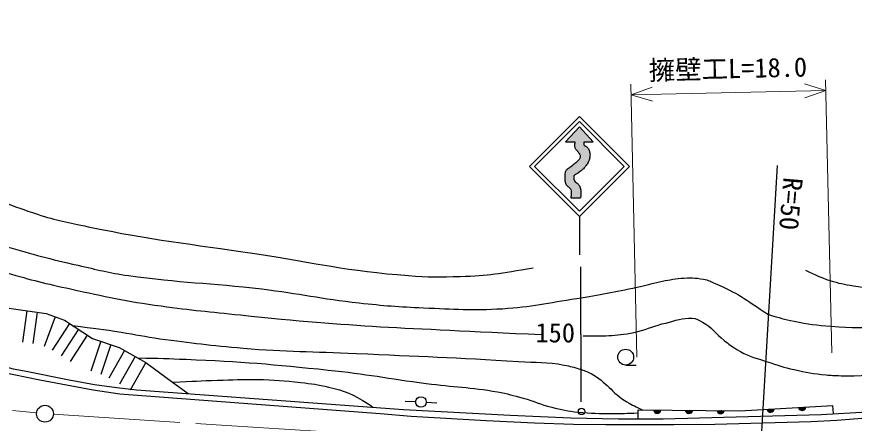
# Model space of a CAD drawing. Units: millimetres, scale not verified. Extents: x 40000 to 680000, y 20000 to 380000.
# Drawn here: x 161352 to 240628, y 279324 to 317819 of the extents above; entities that cross this region are included whole.
import ezdxf
from ezdxf.enums import TextEntityAlignment as Align

# ---------------------------------------------------------------- set-up
doc = ezdxf.new("R2010")
doc.units = ezdxf.units.MM
doc.header["$LTSCALE"] = 1000
doc.linetypes.add('CHAIN', pattern=[18.5, 12, -1.5, 3.5, -1.5])
for name, color, linetype, lineweight in [('M-BGD', 7, 'Continuous', 25), ('M-BMK', 2, 'CHAIN', 13), ('M-BMK-SRVR', 3, 'Continuous', 25), ('M-STR-HTXT', 7, 'Continuous', 13), ('M-STR-STRC', 7, 'Continuous', 25)]:
    doc.layers.add(name, color=color, linetype=linetype, lineweight=lineweight)
doc.styles.add('ＭＳ ゴシック', font='')
doc.styles.get('ＭＳ ゴシック').set_extended_font_data('MS Gothic')

msp = doc.modelspace()

# ---------------------------------------------------------------- hatches: boundary and pattern name
at = {"layer": 'M-STR-STRC'}
h = msp.add_hatch(color=256, dxfattribs=at)
edge = h.paths.add_edge_path()
edge.add_line((213311, 305968), (214611, 307397))
edge.add_line((214611, 307397), (215911, 305968))
edge.add_line((215911, 305968), (215052, 305968))
edge.add_spline(control_points=[(215052, 305968), (215051, 305967), (215051, 305965), (215051, 305964), (215051, 305963), (215050, 305957), (215050, 305956), (215049, 305953), (215048, 305946), (215048, 305943), (215048, 305941), (215046, 305932), (215046, 305930), (215043, 305910), (215035, 305853), (215033, 305834), (215031, 305819), (215027, 305772), (215028, 305756), (215028, 305743), (215033, 305705), (215037, 305693), (215041, 305681), (215060, 305651), (215067, 305642), (215072, 305636), (215092, 305621), (215098, 305617), (215106, 305612), (215129, 305598), (215136, 305594), (215145, 305589), (215170, 305576), (215178, 305572), (215187, 305567), (215213, 305555), (215221, 305549), (215265, 305511), (215402, 305400), (215437, 305353), (215473, 305306), (215548, 305144), (215565, 305088), (215584, 305030), (215612, 304847), (215615, 304786), (215618, 304725), (215606, 304540), (215595, 304479), (215583, 304414), (215527, 304221), (215502, 304160), (215478, 304099), (215386, 303927), (215351, 303872), (215317, 303818), (215199, 303664), (215158, 303614), (215117, 303566), (214984, 303429), (214939, 303384), (214907, 303353), (214809, 303265), (214776, 303236), (214742, 303208), (214639, 303125), (214604, 303099), (214567, 303072), (214456, 302995), (214418, 302971), (214378, 302945), (214254, 302874), (214213, 302850), (214206, 302845), (214183, 302833), (214175, 302829), (214168, 302824), (214147, 302811), (214140, 302806), (214134, 302802), (214115, 302787), (214110, 302781), (214105, 302776), (214092, 302758), (214089, 302752), (214085, 302745), (214079, 302723), (214077, 302716), (214076, 302708), (214074, 302684), (214074, 302676), (214074, 302668), (214075, 302642), (214075, 302634), (214076, 302625), (214077, 302600), (214077, 302591), (214077, 302583), (214076, 302560), (214076, 302553), (214076, 302545), (214074, 302523), (214074, 302516), (214073, 302508), (214072, 302487), (214072, 302480), (214072, 302473), (214070, 302452), (214072, 302446), (214085, 302410), (214123, 302301), (214144, 302270), (214169, 302236), (214267, 302152), (214299, 302124), (214334, 302093), (214448, 302005), (214481, 301971), (214516, 301935), (214615, 301820), (214637, 301775), (214668, 301712), (214726, 301511), (214738, 301442), (214750, 301371), (214756, 301155), (214755, 301083), (214755, 301026), (214739, 300854), (214734, 300797), (214731, 300773), (214721, 300703), (214717, 300679)], knot_values=[0, 0, 0, 0, 1, 1, 1, 2, 2, 2, 3, 3, 3, 4, 4, 4, 5, 5, 5, 6, 6, 6, 7, 7, 7, 8, 8, 8, 9, 9, 9, 10, 10, 10, 11, 11, 11, 12, 12, 12, 13, 13, 13, 14, 14, 14, 15, 15, 15, 16, 16, 16, 17, 17, 17, 18, 18, 18, 19, 19, 19, 20, 20, 20, 21, 21, 21, 22, 22, 22, 23, 23, 23, 24, 24, 24, 25, 25, 25, 26, 26, 26, 27, 27, 27, 28, 28, 28, 29, 29, 29, 30, 30, 30, 31, 31, 31, 32, 32, 32, 33, 33, 33, 34, 34, 34, 35, 35, 35, 36, 36, 36, 37, 37, 37, 38, 38, 38, 39, 39, 39, 40, 40, 40, 41, 41, 41, 42, 42, 42, 43, 43, 43, 44, 44, 44, 44], degree=3, periodic=0)
edge.add_line((214717, 300679), (213800, 300679))
edge.add_spline(control_points=[(213800, 300679), (213804, 300696), (213813, 300744), (213815, 300761), (213821, 300800), (213837, 300920), (213840, 300960), (213844, 301010), (213849, 301160), (213845, 301210), (213841, 301258), (213816, 301400), (213800, 301445), (213788, 301478), (213731, 301564), (213709, 301591), (213688, 301616), (213613, 301680), (213588, 301701), (213563, 301721), (213485, 301777), (213461, 301798), (213439, 301817), (213373, 301878), (213355, 301902), (213337, 301928), (213294, 302013), (213284, 302043), (213274, 302076), (213256, 302177), (213252, 302211), (213248, 302247), (213244, 302358), (213243, 302394), (213242, 302432), (213243, 302547), (213243, 302585), (213242, 302621), (213240, 302730), (213240, 302766), (213241, 302801), (213242, 302905), (213245, 302940), (213248, 302972), (213263, 303069), (213272, 303100), (213280, 303130), (213318, 303215), (213333, 303241), (213345, 303261), (213392, 303315), (213409, 303332), (213426, 303350), (213484, 303397), (213504, 303413), (213524, 303428), (213588, 303472), (213609, 303487), (213630, 303501), (213696, 303543), (213717, 303558), (213750, 303581), (213849, 303650), (213881, 303674), (213912, 303697), (214005, 303770), (214035, 303794), (214066, 303819), (214157, 303896), (214187, 303922), (214219, 303949), (214312, 304031), (214343, 304059), (214367, 304081), (214441, 304147), (214464, 304170), (214487, 304193), (214555, 304263), (214575, 304288), (214594, 304312), (214646, 304388), (214658, 304416), (214670, 304441), (214694, 304524), (214698, 304552), (214700, 304573), (214695, 304637), (214691, 304657), (214687, 304679), (214667, 304743), (214658, 304764), (214649, 304785), (214617, 304847), (214605, 304867), (214593, 304887), (214552, 304945), (214538, 304963), (214521, 304984), (214466, 305044), (214448, 305064), (214430, 305083), (214374, 305139), (214356, 305159), (214339, 305178), (214288, 305236), (214274, 305258), (214259, 305279), (214220, 305346), (214211, 305370), (214200, 305398), (214179, 305485), (214174, 305514), (214169, 305545), (214163, 305639), (214163, 305670), (214162, 305700), (214166, 305790), (214168, 305820), (214169, 305846), (214176, 305923), (214179, 305948), (214179, 305950), (214179, 305954), (214179, 305956), (214179, 305957), (214180, 305960), (214180, 305962), (214180, 305963), (214180, 305965), (214180, 305966), (214180, 305966), (214180, 305967), (214180, 305968)], knot_values=[0, 0, 0, 0, 1, 1, 1, 2, 2, 2, 3, 3, 3, 4, 4, 4, 5, 5, 5, 6, 6, 6, 7, 7, 7, 8, 8, 8, 9, 9, 9, 10, 10, 10, 11, 11, 11, 12, 12, 12, 13, 13, 13, 14, 14, 14, 15, 15, 15, 16, 16, 16, 17, 17, 17, 18, 18, 18, 19, 19, 19, 20, 20, 20, 21, 21, 21, 22, 22, 22, 23, 23, 23, 24, 24, 24, 25, 25, 25, 26, 26, 26, 27, 27, 27, 28, 28, 28, 29, 29, 29, 30, 30, 30, 31, 31, 31, 32, 32, 32, 33, 33, 33, 34, 34, 34, 35, 35, 35, 36, 36, 36, 37, 37, 37, 38, 38, 38, 39, 39, 39, 40, 40, 40, 41, 41, 41, 42, 42, 42, 43, 43, 43, 44, 44, 44, 44], degree=3, periodic=0)
edge.add_line((214180, 305968), (214180, 305968))
edge.add_line((214180, 305968), (213311, 305968))

# ---------------------------------------------------------------- linework, layer by layer
at = {"layer": 'M-BGD'}
for p, q in [((162310, 289982), (161888, 287012)), ((163300, 289841), (162878, 286871)), ((164997, 289402), (163958, 286588)), ((166356, 288763), (164719, 286249)), ((167194, 288218), (165557, 285704)), ((168032, 287672), (166395, 285158)), ((169307, 287090), (168350, 284247)), ((170255, 286771), (169298, 283928)), ((171548, 286221), (170074, 283608)), ((172558, 285651), (171083, 283038)), ((173568, 285081), (172093, 282468)), ((218994, 284839), (219994, 284839)), ((199112, 281350), (198112, 281377)), ((200111, 281315), (201110, 281272)), ((238663, 280234), (238609, 280993)), ((220166, 279743), (220173, 280579))]:
    msp.add_line(p, q, dxfattribs=at)
for points in [[(134348, 312056), (137714, 309893), (141280, 305344), (143046, 302022), (149303, 295464), (153709, 293113), (157525, 290663), (164126, 289724), (165869, 289080), (168519, 287355), (171043, 286506), (173568, 285081)], [(148939, 289114), (149744, 288521), (150974, 287715), (152034, 287079), (152797, 286782), (154705, 286189), (159199, 284959), (161023, 284493), (162083, 284281), (166322, 283433), (168697, 283009), (170817, 282712), (172682, 282500), (197952, 280634), (208043, 280082), (213810, 279828), (218304, 279743), (222544, 279743), (237511, 280167), (241878, 280421)], [(173568, 285081), (176101, 283230), (177574, 282139)], [(159835, 284196), (163524, 283433), (168570, 282500), (171114, 282118), (195748, 280252), (198673, 279998), (205796, 279574), (210375, 279362), (214064, 279234), (217117, 279192), (223562, 279192), (227420, 279234), (236536, 279488), (238995, 279616), (241751, 279827)], [(220173, 280579), (229794, 280505), (238609, 280993)]]:
    msp.add_lwpolyline(points, dxfattribs=at)
for centre, radius in [((218994, 285589), 750), ((199612, 281337), 500), ((214816, 280444), 305)]:
    msp.add_circle(centre, radius, dxfattribs=at)
for centre, radius, start, end in [((232701, 280720), 354, 191.97124, 354.37642), ((232701, 280720), 283, 194.19528, 352.15238), ((232701, 280720), 212, 197.94161, 348.40606), ((232701, 280720), 142, 205.65334, 340.69433), ((232701, 280720), 100, 215.971, 330.37666), ((235696, 280886), 354, 191.97124, 354.37642), ((235696, 280886), 283, 194.19528, 352.15238), ((235696, 280886), 212, 197.94161, 348.40606), ((235696, 280886), 142, 205.65334, 340.69433), ((235696, 280886), 100, 215.971, 330.37666), ((221984, 280619), 354, 188.35634, 350.76152), ((221984, 280619), 283, 190.58038, 348.53748), ((221984, 280619), 212, 194.32671, 344.79116), ((221984, 280619), 142, 202.03844, 337.07943), ((221984, 280619), 100, 212.3561, 326.76176), ((224984, 280596), 354, 188.35634, 350.76152), ((224984, 280596), 283, 190.58038, 348.53748), ((224984, 280596), 212, 194.32671, 344.79116), ((224984, 280596), 142, 202.03844, 337.07943), ((224984, 280596), 100, 212.3561, 326.76176), ((227984, 280573), 354, 188.35634, 350.76152), ((227984, 280573), 283, 190.58038, 348.53748), ((227984, 280573), 212, 194.32671, 344.79116), ((227984, 280573), 142, 202.03844, 337.07943), ((227984, 280573), 100, 212.3561, 326.76176)]:
    msp.add_arc(centre, radius, start, end, dxfattribs=at)
for points, knots in [([(143597, 317819), (143642, 317495), (143639, 317380), (143639, 317098), (143641, 316390), (143480, 316002), (143300, 315317), (143083, 314492), (142662, 314093), (142622, 313240), (142596, 312708), (142550, 312377), (142749, 311883), (143453, 310133), (144289, 309375), (145208, 307728), (145656, 306926), (145858, 306450), (146225, 305608), (146920, 304020), (146855, 302942), (147667, 301410), (147981, 300818), (148175, 300488), (148600, 299969), (149260, 299162), (149680, 298746), (150465, 298061), (151548, 297115), (152276, 296713), (153560, 296068), (156112, 294786), (157689, 294369), (160429, 293566), (162757, 292884), (164079, 292555), (166450, 292040), (169776, 291317), (171642, 290890), (175014, 290428), (177937, 290028), (179585, 289888), (182519, 289580), (193611, 288416), (197313, 288404), (211012, 287714)], [0, 0, 0, 0, 1, 1, 1, 2, 2, 2, 3, 3, 3, 4, 4, 4, 5, 5, 5, 6, 6, 6, 7, 7, 7, 8, 8, 8, 9, 9, 9, 10, 10, 10, 11, 11, 11, 12, 12, 12, 13, 13, 13, 14, 14, 14, 15, 15, 15, 15]), ([(151695, 308194), (151791, 307575), (151838, 307347), (152034, 306837), (152269, 306228), (152496, 305923), (152882, 305396), (153325, 304791), (153654, 304514), (154197, 303997), (154811, 303411), (155184, 303107), (155892, 302640), (157287, 301721), (158075, 301200), (159581, 300477), (159728, 300407), (159811, 300367), (159963, 300308), (161256, 299805), (161994, 299555), (163312, 299121), (165143, 298516), (166216, 298324), (168103, 297933), (174214, 296667), (177706, 296327), (183876, 295389), (189549, 294527), (192697, 293741), (198419, 293311), (200335, 293167), (201417, 293165), (203337, 293226), (206054, 293313), (207034, 293518), (210248, 294032)], [0, 0, 0, 0, 1, 1, 1, 2, 2, 2, 3, 3, 3, 4, 4, 4, 5, 5, 5, 6, 6, 6, 7, 7, 7, 8, 8, 8, 9, 9, 9, 10, 10, 10, 11, 11, 11, 12, 12, 12, 12]), ([(236027, 293819), (237056, 293309), (237390, 293138), (238317, 292844), (239175, 292572), (239677, 292488), (240564, 292335), (241797, 292123), (242496, 292038), (243744, 291954), (245049, 291865), (245787, 291887), (247094, 291954), (248540, 292027), (249349, 292126), (250782, 292335), (252213, 292544), (253017, 292660), (254429, 292971), (257070, 293553), (258528, 293998), (261085, 294879), (266001, 296572), (268629, 297861), (273499, 299680), (273732, 299767), (273867, 299802), (274102, 299882), (276776, 300784), (277617, 301116), (280905, 302316)], [0, 0, 0, 0, 1, 1, 1, 2, 2, 2, 3, 3, 3, 4, 4, 4, 5, 5, 5, 6, 6, 6, 7, 7, 7, 8, 8, 8, 9, 9, 9, 10, 10, 10, 10]), ([(150635, 301071), (151370, 300323), (151633, 300099), (152331, 299545), (153495, 298622), (154260, 298245), (155596, 297594), (157333, 296747), (158447, 296609), (160302, 296068), (162947, 295297), (164439, 294886), (167128, 294287), (168992, 293871), (170028, 293579), (171919, 293312), (176831, 292617), (179629, 292629), (184554, 292039), (188159, 291608), (190147, 291124), (193755, 290725), (196132, 290462), (197471, 290353), (199861, 290258), (202773, 290144), (204414, 289990), (207323, 290174), (210093, 290349), (211619, 290720), (214361, 291149), (216608, 291500), (217860, 291741), (220085, 292208), (220918, 292384), (221369, 292554), (222205, 292717), (222996, 292872), (223437, 292992), (224240, 293056), (225066, 293123), (225542, 293101), (226360, 292972), (226816, 292900), (227036, 292723), (227463, 292548), (229570, 291682), (230236, 291097), (232508, 289622)], [0, 0, 0, 0, 1, 1, 1, 2, 2, 2, 3, 3, 3, 4, 4, 4, 5, 5, 5, 6, 6, 6, 7, 7, 7, 8, 8, 8, 9, 9, 9, 10, 10, 10, 11, 11, 11, 12, 12, 12, 13, 13, 13, 14, 14, 14, 15, 15, 15, 16, 16, 16, 16]), ([(232508, 289622), (233629, 289278), (233970, 289191), (234925, 288986), (236281, 288695), (237061, 288620), (238444, 288519), (240443, 288374), (241573, 288330), (243574, 288435), (244820, 288500), (245517, 288574), (246754, 288731), (248869, 289001), (250056, 289166), (252139, 289622), (256375, 290548), (258693, 291314), (262824, 292632), (266097, 293676), (267184, 294054), (271140, 295501)], [0, 0, 0, 0, 1, 1, 1, 2, 2, 2, 3, 3, 3, 4, 4, 4, 5, 5, 5, 6, 6, 6, 7, 7, 7, 7]), ([(166624, 288588), (168852, 288297), (169434, 288226), (171228, 287946), (172660, 287722), (173452, 287535), (174887, 287333), (177957, 286902), (179686, 286720), (182773, 286443), (186951, 286068), (189311, 286137), (193501, 285934), (199496, 285644), (202860, 285565), (208849, 285170), (210540, 285059), (211511, 285159), (213174, 284831), (213761, 284715), (214089, 284634), (214658, 284449), (215082, 284312), (215322, 284232), (215718, 284025), (217213, 283246), (217646, 282192), (219110, 281354), (219686, 281025), (219904, 280891), (220620, 280575)], [0, 0, 0, 0, 1, 1, 1, 2, 2, 2, 3, 3, 3, 4, 4, 4, 5, 5, 5, 6, 6, 6, 7, 7, 7, 8, 8, 8, 9, 9, 9, 10, 10, 10, 10]), ([(214955, 287587), (217328, 287622), (218154, 287546), (220127, 288011), (221188, 288261), (221735, 288580), (222799, 288816), (223769, 289032), (224307, 289326), (225300, 289283), (225709, 289265), (225912, 289090), (226275, 288901), (227203, 288419), (227476, 287793), (228311, 287163), (228765, 286820), (229014, 286617), (229498, 286315), (230499, 285689), (230989, 285595), (232296, 285170)], [0, 0, 0, 0, 1, 1, 1, 2, 2, 2, 3, 3, 3, 4, 4, 4, 5, 5, 5, 6, 6, 6, 7, 7, 7, 7]), ([(172808, 285510), (175008, 285483), (175600, 285450), (177389, 285383), (182650, 285186), (185592, 284900), (190829, 284365), (194471, 283993), (196485, 283569), (200115, 283093), (202747, 282748), (204251, 282762), (206863, 282288), (207816, 282115), (208340, 281962), (209276, 281711), (210350, 281423), (210907, 281109), (211987, 280846), (212952, 280610), (213499, 280481), (214488, 280379), (215758, 280249), (216477, 280256), (217753, 280252), (218698, 280249), (219014, 280255), (220171, 280299)], [0, 0, 0, 0, 1, 1, 1, 2, 2, 2, 3, 3, 3, 4, 4, 4, 5, 5, 5, 6, 6, 6, 7, 7, 7, 8, 8, 8, 9, 9, 9, 9]), ([(232296, 285170), (233517, 284765), (233884, 284650), (234925, 284407), (236093, 284134), (236762, 284033), (237955, 283905), (238211, 283877), (238356, 283867), (238614, 283855), (239391, 283820), (239828, 283792), (240606, 283813), (242469, 283863), (243497, 284135), (245355, 284279), (247008, 284407), (247939, 284517), (249595, 284449), (251781, 284360), (252622, 284111), (255119, 283519)], [0, 0, 0, 0, 1, 1, 1, 2, 2, 2, 3, 3, 3, 4, 4, 4, 5, 5, 5, 6, 6, 6, 7, 7, 7, 7]), ([(176101, 283230), (178165, 283318), (178694, 283341), (180357, 283390), (181830, 283433), (182656, 283500), (184130, 283475), (185741, 283447), (186642, 283354), (188243, 283178), (189277, 283064), (189859, 282990), (190872, 282754), (192375, 282403), (193223, 282069), (194518, 281227), (194738, 281084), (194830, 281037), (195072, 280846)], [0, 0, 0, 0, 1, 1, 1, 2, 2, 2, 3, 3, 3, 4, 4, 4, 5, 5, 5, 6, 6, 6, 6])]:
    msp.add_open_spline(points, degree=3, knots=knots, dxfattribs=at)
at = {"layer": 'M-BMK'}
for points in [[(164822, 280172), (181210, 279111), (199075, 277995), (211965, 277103), (223054, 276495), (231741, 275961), (236091, 275744), (240081, 275869), (243881, 276402), (247730, 277269), (251504, 278594), (256987, 281043), (261563, 283628)], [(160951, 280539), (163230, 280323)]]:
    msp.add_lwpolyline(points, dxfattribs=at)
at = {"layer": 'M-BMK-SRVR'}
msp.add_line((231741, 275961), (233357, 303737), dxfattribs=at)
msp.add_circle((164024, 280229), 800, dxfattribs=at)
at = {"layer": 'M-STR-HTXT'}
for p, q in [((238496, 285992), (237915, 311849)), ((220061, 285577), (219479, 311434)), ((219502, 310434), (221486, 311146)), ((219502, 310434), (237937, 310849)), ((237937, 310849), (235923, 311471)), ((237937, 310849), (235953, 310138)), ((219502, 310434), (221516, 309813))]:
    msp.add_line(p, q, dxfattribs=at)
at = {"layer": 'M-STR-STRC'}
for p, q in [((209874, 303646), (214611, 308383)), ((210369, 303646), (214611, 307888)), ((214611, 308383), (219349, 303646)), ((214611, 307888), (218854, 303646)), ((214611, 307397), (213311, 305968)), ((214611, 307397), (215911, 305968)), ((213311, 305968), (214180, 305968)), ((215052, 305968), (215911, 305968)), ((209874, 303646), (214611, 298908)), ((210369, 303646), (214611, 299403)), ((214611, 299403), (218854, 303646)), ((214611, 298908), (219349, 303646)), ((213800, 300679), (214717, 300679)), ((214611, 298908), (214611, 295273)), ((214705, 294139), (214743, 281353))]:
    msp.add_line(p, q, dxfattribs=at)
for points in [[(214180, 305968), (214180, 305967), (214180, 305965), (214180, 305964), (214180, 305963), (214180, 305958), (214179, 305956), (214179, 305954), (214178, 305946), (214178, 305944), (214178, 305941), (214177, 305933), (214177, 305930), (214174, 305893), (214163, 305782), (214161, 305745), (214159, 305716), (214155, 305627), (214156, 305597), (214157, 305573), (214164, 305499), (214170, 305475), (214176, 305452), (214200, 305387), (214211, 305366), (214221, 305346), (214261, 305289), (214275, 305270), (214290, 305250), (214341, 305192), (214357, 305173), (214375, 305152), (214431, 305092), (214448, 305071), (214467, 305050), (214521, 304985), (214538, 304963), (214552, 304944), (214593, 304884), (214605, 304864), (214617, 304844), (214649, 304782), (214658, 304760), (214666, 304740), (214687, 304677), (214691, 304656), (214695, 304635), (214700, 304573), (214698, 304552), (214694, 304525), (214670, 304443), (214659, 304417), (214646, 304389), (214594, 304314), (214575, 304290), (214555, 304264), (214487, 304193), (214464, 304170), (214441, 304147), (214367, 304081), (214343, 304059), (214312, 304031), (214219, 303949), (214187, 303921), (214157, 303896), (214066, 303819), (214035, 303794), (214005, 303769), (213912, 303697), (213881, 303674), (213849, 303650), (213750, 303580), (213717, 303558), (213696, 303543), (213630, 303501), (213609, 303487), (213588, 303472), (213524, 303428), (213504, 303413), (213484, 303397), (213426, 303350), (213409, 303332), (213392, 303315), (213345, 303261), (213333, 303241), (213318, 303215), (213280, 303130), (213272, 303100), (213263, 303069), (213248, 302972), (213245, 302940), (213242, 302905), (213241, 302801), (213240, 302766), (213240, 302730), (213242, 302621), (213243, 302585), (213243, 302547), (213242, 302432), (213243, 302394), (213244, 302358), (213248, 302247), (213252, 302211), (213256, 302177), (213274, 302076), (213284, 302044), (213294, 302013), (213337, 301928), (213355, 301902), (213373, 301878), (213439, 301817), (213461, 301798), (213485, 301777), (213563, 301721), (213588, 301701), (213613, 301680), (213688, 301616), (213709, 301591), (213731, 301564), (213788, 301478), (213800, 301445), (213816, 301400), (213841, 301258), (213845, 301210), (213849, 301160), (213844, 301010), (213840, 300960), (213837, 300920), (213821, 300800), (213815, 300761), (213813, 300744), (213804, 300696), (213800, 300679)], [(215052, 305968), (215051, 305967), (215051, 305965), (215051, 305964), (215051, 305963), (215050, 305957), (215050, 305956), (215049, 305953), (215048, 305946), (215048, 305943), (215048, 305941), (215046, 305932), (215046, 305930), (215043, 305910), (215035, 305853), (215033, 305834), (215031, 305819), (215027, 305772), (215028, 305756), (215028, 305743), (215033, 305705), (215037, 305693), (215041, 305681), (215060, 305651), (215067, 305642), (215072, 305636), (215092, 305621), (215098, 305617), (215106, 305612), (215129, 305598), (215136, 305594), (215145, 305589), (215170, 305576), (215178, 305572), (215187, 305567), (215213, 305555), (215221, 305549), (215265, 305511), (215402, 305400), (215437, 305353), (215473, 305306), (215548, 305144), (215565, 305088), (215584, 305030), (215612, 304847), (215615, 304786), (215618, 304725), (215606, 304540), (215595, 304479), (215583, 304414), (215527, 304221), (215502, 304160), (215478, 304099), (215386, 303927), (215351, 303872), (215317, 303818), (215199, 303664), (215158, 303614), (215117, 303566), (214984, 303429), (214939, 303384), (214907, 303353), (214809, 303265), (214776, 303236), (214742, 303208), (214639, 303125), (214604, 303099), (214567, 303072), (214456, 302995), (214418, 302971), (214378, 302945), (214254, 302874), (214213, 302850), (214206, 302845), (214183, 302833), (214175, 302829), (214168, 302824), (214147, 302811), (214140, 302806), (214134, 302802), (214115, 302787), (214110, 302781), (214105, 302776), (214092, 302758), (214089, 302752), (214085, 302745), (214079, 302723), (214077, 302716), (214076, 302708), (214074, 302684), (214074, 302676), (214074, 302668), (214075, 302642), (214075, 302634), (214076, 302625), (214077, 302600), (214077, 302591), (214077, 302583), (214076, 302560), (214076, 302553), (214076, 302545), (214074, 302523), (214074, 302516), (214073, 302508), (214072, 302487), (214072, 302480), (214072, 302473), (214070, 302452), (214072, 302446), (214085, 302410), (214123, 302301), (214144, 302270), (214169, 302236), (214267, 302152), (214299, 302124), (214334, 302093), (214448, 302005), (214481, 301971), (214516, 301935), (214615, 301820), (214637, 301775), (214668, 301712), (214726, 301511), (214738, 301442), (214750, 301371), (214756, 301155), (214755, 301083), (214755, 301026), (214739, 300854), (214734, 300797), (214731, 300773), (214721, 300703), (214717, 300679)]]:
    msp.add_open_spline(points, degree=3, knots=[0, 0, 0, 0, 1, 1, 1, 2, 2, 2, 3, 3, 3, 4, 4, 4, 5, 5, 5, 6, 6, 6, 7, 7, 7, 8, 8, 8, 9, 9, 9, 10, 10, 10, 11, 11, 11, 12, 12, 12, 13, 13, 13, 14, 14, 14, 15, 15, 15, 16, 16, 16, 17, 17, 17, 18, 18, 18, 19, 19, 19, 20, 20, 20, 21, 21, 21, 22, 22, 22, 23, 23, 23, 24, 24, 24, 25, 25, 25, 26, 26, 26, 27, 27, 27, 28, 28, 28, 29, 29, 29, 30, 30, 30, 31, 31, 31, 32, 32, 32, 33, 33, 33, 34, 34, 34, 35, 35, 35, 36, 36, 36, 37, 37, 37, 38, 38, 38, 39, 39, 39, 40, 40, 40, 41, 41, 41, 42, 42, 42, 43, 43, 43, 44, 44, 44, 44], dxfattribs=at)

# ---------------------------------------------------------------- texts
at = {"layer": 'M-BGD', "style": 'ＭＳ ゴシック'}
msp.add_text('150', height=1833, dxfattribs=at).set_placement((210453, 286433), align=Align.BOTTOM_LEFT)
at = {"layer": 'M-BMK-SRVR', "style": 'ＭＳ ゴシック'}
msp.add_text('R=50', height=1833, rotation=265.217, dxfattribs=at).set_placement((234853, 302590), align=Align.MIDDLE_LEFT)
at = {"layer": 'M-STR-HTXT', "style": 'ＭＳ ゴシック'}
msp.add_text('擁壁工L=18.0', height=1833, rotation=1.289, dxfattribs=at).set_placement((228701, 311441), align=Align.BOTTOM_CENTER)

doc.saveas('drawing.dxf')
